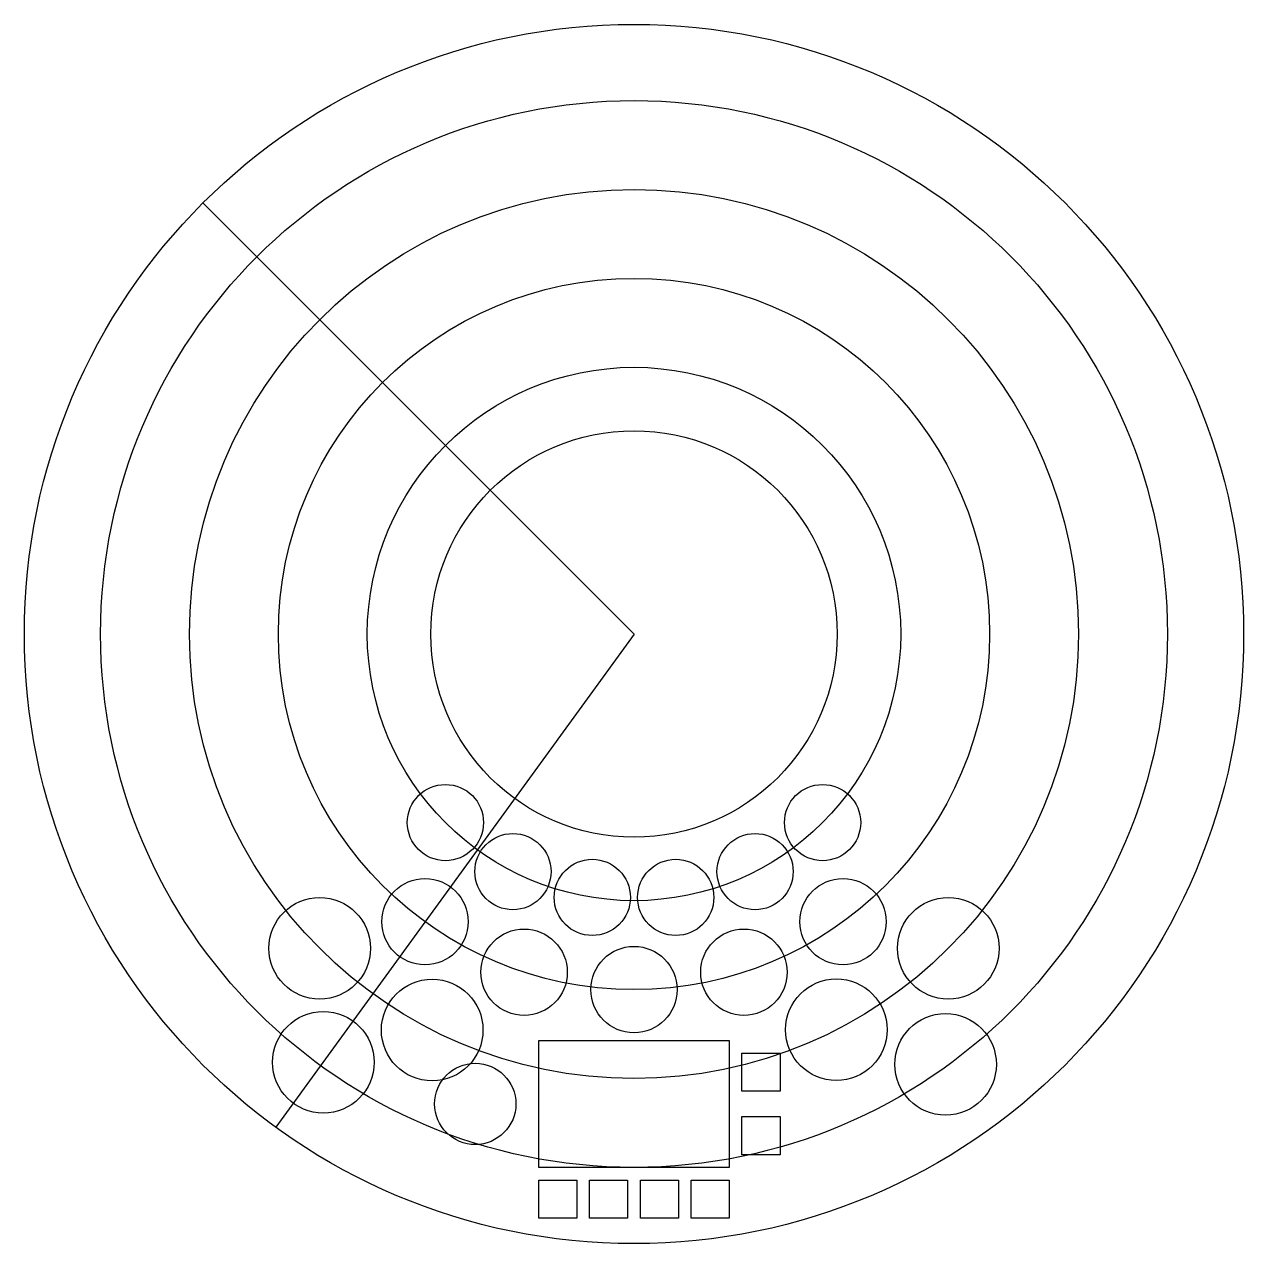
# Model space of a CAD drawing. Extents: x -305 to 305, y -305 to 305.
import ezdxf

# ---------------------------------------------------------------- set-up
doc = ezdxf.new("R2010")
doc.units = 0
doc.layers.get('0').update_dxf_attribs({"linetype": 'continuous'})

# ---------------------------------------------------------------- blocks, each defined once
blk = doc.blocks.new('SKETCH')
at = {"color": 7}
blk.add_lwpolyline([(-215.53, 215.53), (0, 0), (-179.16, -246.59)], dxfattribs=at)
for points in [[(-47.62, -203.2), (47.62, -203.2), (47.62, -266.7), (-47.62, -266.7)], [(53.98, -209.55), (73.03, -209.55), (73.03, -228.6), (53.98, -228.6)], [(53.98, -241.3), (73.03, -241.3), (73.03, -260.35), (53.98, -260.35)], [(-47.62, -273.05), (-28.57, -273.05), (-28.57, -292.1), (-47.62, -292.1)], [(-22.23, -273.05), (-3.17, -273.05), (-3.17, -292.1), (-22.23, -292.1)], [(3.17, -273.05), (22.23, -273.05), (22.23, -292.1), (3.17, -292.1)], [(28.57, -273.05), (47.62, -273.05), (47.62, -292.1), (28.57, -292.1)]]:
    blk.add_lwpolyline(points, close=True, dxfattribs=at)
for centre, radius in [((0, 0), 304.8), ((0, 0), 266.7), ((0, 0), 222.25), ((0, 0), 177.8), ((0, 0), 133.35), ((0, 0), 101.6), ((-94.29, -94.29), 19.05), ((94.29, -94.29), 19.05), ((-60.54, -118.81), 19.05), ((60.54, -118.82), 19.05), ((-20.86, -131.71), 19.05), ((20.86, -131.71), 19.05), ((-104.51, -143.84), 21.59), ((104.51, -143.84), 21.59), ((-157.15, -157.15), 25.4), ((157.15, -157.15), 25.4), ((-54.94, -169.1), 21.59), ((54.94, -169.1), 21.59), ((0, -177.8), 21.59), ((-100.9, -198.03), 25.4), ((101.2, -197.87), 25.4), ((-155.31, -214.13), 25.4), ((155.77, -215.17), 25.4), ((-79.38, -234.95), 20.32)]:
    blk.add_circle(centre, radius, dxfattribs=at)

msp = doc.modelspace()

# ---------------------------------------------------------------- block references
msp.add_blockref('SKETCH', (0, 0))

doc.saveas('drawing.dxf')
